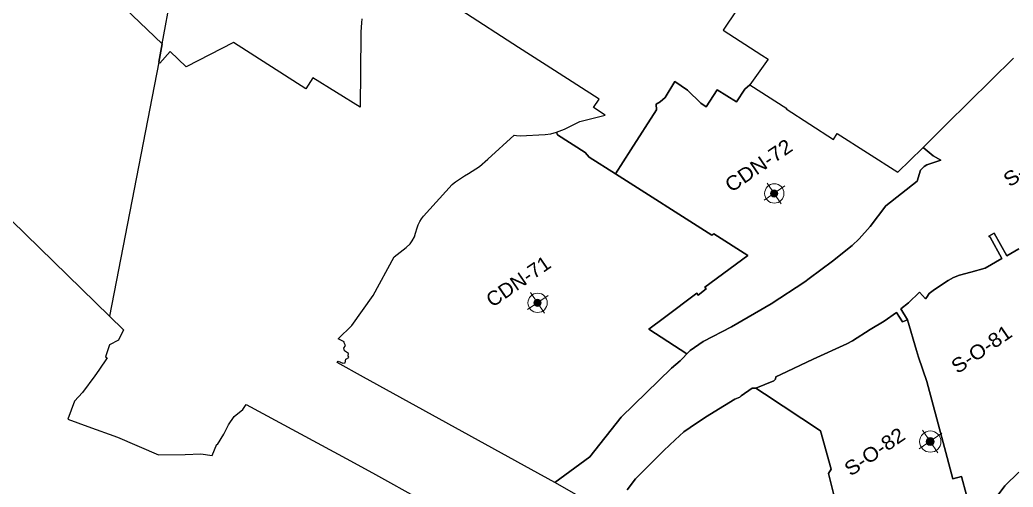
# Model space of a CAD drawing. Header units: metres. Extents: x 263924 to 318888, y 5017073 to 5064560.
# Drawn here: x 289756 to 298063, y 5034501 to 5038411 of the extents above; entities that cross this region are included whole.
import ezdxf

# ---------------------------------------------------------------- set-up
doc = ezdxf.new("R2010")
doc.units = ezdxf.units.M
doc.header["$LTSCALE"] = 38
doc.layers.add('1', color=7, linetype='Continuous', lineweight=25)
doc.layers.add('61', color=7, linetype='Continuous', lineweight=13)
doc.layers.add('6', color=7, linetype='Continuous')

msp = doc.modelspace()

# ---------------------------------------------------------------- hatches: boundary and pattern name
at = {"layer": '61'}
for points in [[(296090.05, 5036975.62, 1), (296039.69, 5036941.29, 1)], [(294110.33, 5036060.21, 1), (294059.97, 5036025.88, 1)], [(297396.83, 5034901.28, 1), (297341.44, 5034863.51, 1)]]:
    msp.add_hatch(color=256, dxfattribs=at).paths.add_polyline_path(points)

# ---------------------------------------------------------------- linework, layer by layer
at = {"layer": '1'}
for points in [[(290261.46, 5038868.01), (290946.78, 5038211.26), (290917.13, 5038058.24), (290504.38, 5035932.96), (289685.46, 5036731.97), (289568.46, 5036083.97), (289227.73, 5036424.57), (289007.46, 5036628.96), (288789.46, 5036839.96), (288719.46, 5036895.96), (288563.46, 5037041.97), (288529.38, 5037073.96), (288538.38, 5037083.86), (288525.48, 5037095.86), (288184.58, 5037410.46), (287408.78, 5038115.96), (287363.18, 5038066.66), (287360.18, 5038069.36), (287188.61, 5037876.34), (287170.53, 5037897.27), (287093.78, 5037981.45), (287061.18, 5038145.58), (286518.65, 5038671.67)], [(292616.44, 5038421.27), (292612.35, 5038387.16), (292606.6, 5038312.41), (292607.07, 5038286.33), (292603.17, 5037679.52), (292205.27, 5037926.82), (292146.07, 5037834.42), (291543.06, 5038222.62), (291147.97, 5038019.61), (291013.69, 5038147.17), (290926.67, 5038050.11), (290917.13, 5038058.24), (290946.78, 5038211.26), (291020.66, 5038622.02)], [(295787.82, 5038546.93), (295664.2, 5038366.73), (295636.95, 5038324.94), (295961.22, 5038116.41), (296014.96, 5038081.91), (295861.23, 5037866.99), (295817.95, 5037831.98), (295749.81, 5037725.94), (295586.58, 5037825.57), (295496.61, 5037684.61), (295452.17, 5037714.7), (295338.06, 5037823.51), (295232.41, 5037894.93), (295151.72, 5037762.71), (295109.98, 5037726), (295078.65, 5037705.16), (295080.2, 5037657.52), (294866.8, 5037325.04), (294738.58, 5037121.73), (294518.11, 5037262.33), (294484.62, 5037300.85), (294251.3, 5037449.06), (294243.5, 5037470.6), (294310.92, 5037497.85), (294439.41, 5037559.55), (294650.95, 5037615.09), (294553.5, 5037677.58), (294599.73, 5037747.52), (294227.78, 5037988.11), (293927.06, 5038180.68), (293444.63, 5038491.02)], [(294469.89, 5034403.84), (294228.5, 5034540.28), (294522.3, 5034753.85), (294784.53, 5035088.27), (295204.99, 5035498.14), (295277.47, 5035558.03), (295301.23, 5035581.94), (295334.54, 5035615.47), (295362.58, 5035643.69), (295469.69, 5035718.67), (295706.89, 5035843.83), (296039.66, 5036034.41), (296319.7, 5036220.5), (296357.82, 5036245.84), (296552.43, 5036391.46), (296716.26, 5036522.4), (296775.45, 5036580.39), (296866.32, 5036682.77), (296998.41, 5036855.25), (297259.16, 5037060.39), (297288.04, 5037154.08), (297319.75, 5037184.12), (297341.2, 5037198.66), (297456.99, 5037238.24), (297394.28, 5037274.27), (297309.04, 5037343.22), (297504.32, 5037537.25), (298066.1, 5038091.28)], [(295861.23, 5037866.99), (296168.85, 5037671), (296163.86, 5037665.93), (296559.18, 5037410.56), (296591.1, 5037459.94), (297099.31, 5037136.14), (297303.42, 5037337.64), (297309.04, 5037343.22), (297394.28, 5037274.27), (297456.99, 5037238.24), (297341.2, 5037198.66), (297319.75, 5037184.12), (297288.04, 5037154.08), (297259.16, 5037060.39), (296998.41, 5036855.25), (296866.32, 5036682.77), (296775.45, 5036580.39), (296716.26, 5036522.4), (296552.43, 5036391.46), (296357.82, 5036245.84), (296319.7, 5036220.5), (296039.66, 5036034.41), (295706.89, 5035843.83), (295469.69, 5035718.67), (295362.58, 5035643.69), (295334.54, 5035615.47), (295016.33, 5035823.66), (295146.87, 5035920.97), (295418.25, 5036123.9), (295429.42, 5036108.6), (295496.58, 5036160.3), (295485.23, 5036174), (295843.48, 5036440.61), (295559.17, 5036621.12), (295542.62, 5036608.93), (294738.58, 5037121.73), (294866.8, 5037325.04), (295080.2, 5037657.52), (295078.65, 5037705.16), (295109.98, 5037726)], [(295109.98, 5037726), (295151.72, 5037762.71), (295232.41, 5037894.93), (295338.06, 5037823.51), (295452.17, 5037714.7), (295496.61, 5037684.61), (295586.58, 5037825.57), (295749.81, 5037725.94), (295817.95, 5037831.98), (295861.23, 5037866.99)], [(293055.18, 5036594.48), (293065.44, 5036626.81), (293077.51, 5036670.97), (293087.04, 5036696.39), (293101.48, 5036725.05), (293114.54, 5036746.33), (293132.56, 5036767.86), (293372.48, 5037034.78), (293387.18, 5037048.94), (293398.59, 5037057.39), (293473.35, 5037105.45), (293508.71, 5037125.16), (293599.74, 5037184.8), (293669.89, 5037245.93), (293890.3, 5037447.29), (293909.51, 5037442.79), (293940.19, 5037440), (294150.19, 5037450.88), (294195.33, 5037457.55), (294243.5, 5037470.6), (294251.3, 5037449.06), (294484.62, 5037300.85), (294518.11, 5037262.33), (294738.58, 5037121.73)], [(294738.58, 5037121.73), (295542.62, 5036608.93), (295559.17, 5036621.12), (295843.48, 5036440.61), (295485.23, 5036174), (295496.58, 5036160.3), (295429.42, 5036108.6), (295418.25, 5036123.9), (295146.87, 5035920.97), (295016.33, 5035823.66), (295334.54, 5035615.47), (295301.23, 5035581.94), (295277.47, 5035558.03), (295204.99, 5035498.14), (294784.53, 5035088.27), (294522.3, 5034753.85), (294228.5, 5034540.28), (294032.51, 5034648.71), (292629.39, 5035422.01), (292409.89, 5035543.41), (292416.99, 5035555.31), (292456.89, 5035539.41), (292476.59, 5035542.41), (292482.99, 5035572.21), (292508.19, 5035587.51), (292502.79, 5035598.81), (292504.59, 5035620.91), (292471.09, 5035642.91), (292466.09, 5035665.51), (292479.29, 5035685.31), (292467.89, 5035709.31), (292468.09, 5035716.01), (292418.15, 5035743.47), (292533.18, 5035855.07), (292711.94, 5036105.58), (292887.59, 5036427.42), (292986.4, 5036507.24), (293021.06, 5036537.72), (293037.66, 5036561.12), (293055.18, 5036594.48)], [(289685.46, 5036731.97), (290504.38, 5035932.96)], [(298111.77, 5036496.37), (298009.94, 5036435.95), (297903.21, 5036625.64), (297858.36, 5036602.22), (297871.93, 5036592.65), (297968.28, 5036415.77), (297828.02, 5036334.48), (297709.32, 5036300.86), (297614.62, 5036273.72), (297562.87, 5036255.69), (297520.02, 5036230.13), (297423.11, 5036165.88), (297392.89, 5036145.46), (297360.95, 5036121.07), (297340.6, 5036089.63), (297329.09, 5036075.74), (297279.61, 5036131.99), (297188.88, 5036044.46), (297124.82, 5035993.26), (297178.1, 5035902.25), (297137.56, 5035884.1), (297086.7, 5035962.79), (296984.97, 5035890.75), (296866.11, 5035820.66), (296719.14, 5035726.72), (296671.45, 5035700.4), (296390.65, 5035571.24), (296120.89, 5035443.86), (296077.83, 5035423.94), (296076.06, 5035404.01), (296060.76, 5035391.56), (295986.73, 5035361.32), (295911.99, 5035329.29), (295880.84, 5035329.96), (295787.02, 5035264.67), (295777.51, 5035253.43)], [(297270.09, 5035588.65), (297255.22, 5035645.53), (297178.1, 5035902.25), (297124.82, 5035993.26), (297188.88, 5036044.46), (297279.61, 5036131.99), (297329.09, 5036075.74), (297340.6, 5036089.63), (297360.95, 5036121.07), (297392.89, 5036145.46), (297423.11, 5036165.88), (297520.02, 5036230.13), (297562.87, 5036255.69), (297614.62, 5036273.72), (297709.32, 5036300.86), (297828.02, 5036334.48), (297968.28, 5036415.77), (297871.93, 5036592.65), (297858.36, 5036602.22), (297903.21, 5036625.64), (298009.94, 5036435.95), (298111.77, 5036496.37)], [(290504.38, 5035932.96), (290622.78, 5035818.66), (290580.08, 5035731.16), (290504.28, 5035692.16), (290473.28, 5035590.36), (290486.58, 5035582.96), (290415.98, 5035480.26), (290381.88, 5035432.86), (290279.78, 5035294.26), (290213.98, 5035219.86), (290156.08, 5035069.56), (290323.98, 5035008.76), (290573.08, 5034918.46), (290916.28, 5034771.06), (291138.58, 5034775.56), (291269.58, 5034779.16), (291363.38, 5034765.56), (291404.38, 5034861.46), (291408.98, 5034858.46), (291460.28, 5034944.96), (291499.48, 5035024.06), (291549.38, 5035092.16), (291620.88, 5035150.26), (291647.48, 5035193.76), (292521.51, 5034722), (292729.28, 5034606.57), (293470.52, 5034195)], [(295983.91, 5035281.97), (295911.99, 5035329.29), (295986.73, 5035361.32), (296060.76, 5035391.56), (296076.06, 5035404.01), (296077.83, 5035423.94), (296120.89, 5035443.86), (296390.65, 5035571.24), (296671.45, 5035700.4), (296719.14, 5035726.72), (296866.11, 5035820.66), (296984.97, 5035890.75), (297086.7, 5035962.79)], [(297086.7, 5035962.79), (297137.56, 5035884.1), (297178.1, 5035902.25), (297255.22, 5035645.53), (297270.09, 5035588.65), (297341.16, 5035384.93), (297478.35, 5034876.24), (297557.48, 5034569.96), (297630.89, 5034590.59), (297715.24, 5034276.71)], [(298109.38, 5034627.4), (297992.57, 5034512.01), (297887.68, 5034370.64), (297881.63, 5034361.98), (297843.73, 5034307.77), (297715.24, 5034276.71), (297630.89, 5034590.59), (297557.48, 5034569.96), (297478.35, 5034876.24), (297341.16, 5035384.93), (297270.09, 5035588.65)], [(294835.81, 5034479.14), (294905.41, 5034571.66), (295035.54, 5034702.65), (295142.76, 5034807.71), (295235.72, 5034895.9), (295308.35, 5034964.64), (295360.67, 5035001.39), (295490.39, 5035087.42), (295649.51, 5035184.26), (295735.99, 5035237.44), (295777.51, 5035253.43), (295787.02, 5035264.67), (295880.84, 5035329.96), (295911.99, 5035329.29), (295983.91, 5035281.97), (296450.35, 5034971.71), (296540.9, 5034650.78), (296518.88, 5034615.48)], [(295777.51, 5035253.43), (295735.99, 5035237.44), (295649.51, 5035184.26), (295490.39, 5035087.42), (295360.67, 5035001.39), (295308.35, 5034964.64), (295235.72, 5034895.9), (295142.76, 5034807.71), (295035.54, 5034702.65), (294905.41, 5034571.66), (294835.81, 5034479.14)], [(296587.45, 5034337.44), (296518.88, 5034615.48), (296540.9, 5034650.78), (296450.35, 5034971.71), (295983.91, 5035281.97)], [(296518.88, 5034615.48), (296587.45, 5034337.44)], [(298236.85, 5032790.78), (298057.53, 5032830.27), (297165.71, 5033026.67), (297128.32, 5033034.9), (297115.76, 5033037.67), (297064.48, 5033048.96), (297040.28, 5033054.29), (297201.42, 5033317.94), (297312.04, 5033506.87), (297459.66, 5033747.04), (297547.17, 5033883.31), (297692.31, 5034091.46), (297764.24, 5034044.13), (297786.29, 5034078.65), (297716.15, 5034125.26), (297843.73, 5034307.77), (297881.63, 5034361.98), (297887.68, 5034370.64), (297992.57, 5034512.01), (298109.38, 5034627.4)]]:
    msp.add_lwpolyline(points, dxfattribs=at)
at = {"layer": '61'}
for p, q in [((296153.31, 5037021.68), (295980.21, 5036903.66)), ((296123.88, 5036871.89), (296005.86, 5037045.01)), ((294173.6, 5036106.28), (294000.49, 5035988.26)), ((294144.16, 5035956.49), (294026.14, 5036129.6)), ((297466.43, 5034951.95), (297276.01, 5034822.13)), ((297434.05, 5034787.19), (297304.23, 5034977.61))]:
    msp.add_line(p, q, dxfattribs=at)
for centre, radius in [((296065.53, 5036958.9), 80.9), ((296064.87, 5036958.45), 30.47), ((294085.81, 5036043.5), 80.9), ((294085.15, 5036043.05), 30.47), ((297369.87, 5034882.89), 89), ((297369.14, 5034882.4), 33.52)]:
    msp.add_circle(centre, radius, dxfattribs=at)

# ---------------------------------------------------------------- texts
at = {"layer": '6'}
for s, width, p in [('CDN-72', 1.1, (295705.29, 5036963.04)), ('S-O-83', 1.1, (298033.86, 5037007.51)), ('CDN-71', 1.05, (293707.52, 5036001.02)), ('S-O-81', 1.1, (297597.65, 5035445.33)), ('S-O-82', 1.1, (296703.69, 5034587.57))]:
    msp.add_text(s, height=120, rotation=34.501, dxfattribs=dict(at, width=width)).set_placement(p)

doc.saveas('drawing.dxf')
